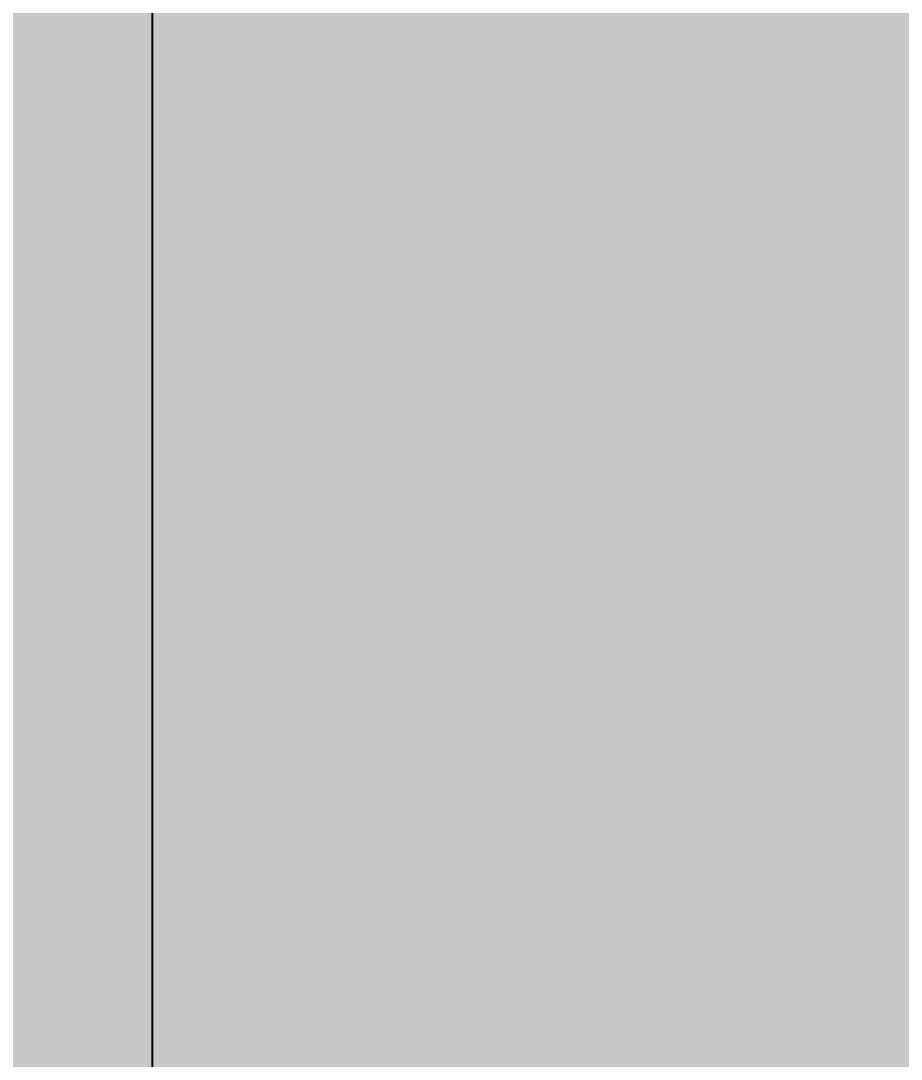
# Model space of a CAD drawing. Extents: x -23 to 289, y -67 to 135.
# Drawn here: x 150.929 to 151.403, y 106.007 to 106.567 of the extents above; entities that cross this region are included whole.
import ezdxf
from ezdxf.enums import TextEntityAlignment as Align

# ---------------------------------------------------------------- set-up
doc = ezdxf.new("R2010")
doc.units = 0
doc.header["$MEASUREMENT"] = 0
for name, color, linetype in [('ASSEMBLY_PART_NUMBERS_BTM', 191, 'CONTINUOUS'), ('DRILL_DRAWING', 21, 'CONTINUOUS'), ('GENERATED_SILKSCREEN_BTM', 255, 'CONTINUOUS'), ('PLANE_DATA_LAYER_BOTTOM', 230, 'CONTINUOUS'), ('PLANE_SHAPES_LAYER_BOTTOM', 230, 'CONTINUOUS'), ('PLANE_SHAPES_LAYER_TOP', 150, 'CONTINUOUS'), ('SILKSCREEN_REF_DES_BTM', 211, 'CONTINUOUS'), ('TRACES_LAYER_TOP', 150, 'CONTINUOUS')]:
    doc.layers.add(name, color=color, linetype=linetype)
doc.styles.add('VERIBEST_GERBER_0', font='txt')

msp = doc.modelspace()

# ---------------------------------------------------------------- hatches: boundary and pattern name
at = {"layer": 'PLANE_DATA_LAYER_BOTTOM'}
msp.add_hatch(color=256, dxfattribs=at).paths.add_polyline_path([(152.75, 113.6738, 0.414214), (152.6738, 113.75), (146.3262, 113.75, 0.414214), (146.25, 113.6738), (146.25, 112.0762, 0.414214), (146.3262, 112), (146.9238, 112, 0.414214), (147, 112.0762), (147, 112.45, -0.414214), (147.45, 112.9), (148.05, 112.9, -0.414214), (148.5, 112.45), (148.5, 112.0762, 0.414214), (148.5762, 112), (148.6738, 112, 0.414214), (148.75, 112.0762), (148.75, 112.4, -0.414214), (149.2, 112.85), (150.3, 112.85, -0.414214), (150.75, 112.4), (150.75, 112.0762, 0.414214), (150.8262, 112), (150.99999, 112, -0.414214), (151, 111.99999), (151, 104.8262, 0.414214), (151.0762, 104.75), (152.6738, 104.75, 0.414214), (152.75, 104.8262)], flags=0)

# ---------------------------------------------------------------- linework, layer by layer
at = {"layer": 'GENERATED_SILKSCREEN_BTM', "const_width": 0.15}
for points in [[(151.026, 106.1724), (151.0236, 106.174), (151.0228, 106.178), (151.0212, 106.182), (151.0204, 106.186), (151.0204, 106.3508), (151.0212, 106.3548), (151.0228, 106.3572), (151.0228, 106.3596), (151.0236, 106.3604), (151.0252, 106.3612), (151.026, 106.3628), (151.162, 106.4732), (151.166, 106.4748), (151.1692, 106.4756), (151.1724, 106.4764), (151.5756, 106.4764)], [(151.5596, 106.4436), (151.1772, 106.4436), (151.0524, 106.3428), (151.0524, 106.194), (151.1772, 106.0924), (151.5596, 106.0924), (151.5596, 106.4436)], [(151.5596, 106.0604), (151.1836, 106.0604), (151.0524, 105.6876), (151.0492, 105.682), (151.0436, 105.6788), (151.038, 105.678), (151.0324, 105.6796), (151.0276, 105.682), (151.0236, 105.686), (151.022, 105.6916), (151.0228, 105.698), (151.154, 106.0708), (151.026, 106.1724)]]:
    msp.add_lwpolyline(points, dxfattribs=at)
at = {"layer": 'PLANE_DATA_LAYER_BOTTOM'}
msp.add_lwpolyline([(150.3, 112.85, -0.414214), (150.75, 112.4), (150.75, 112.0762, 0.414214), (150.8262, 112), (150.99999, 112, -0.414214), (151, 111.99999), (151, 104.8262, 0.414214), (151.0762, 104.75), (152.6738, 104.75, 0.414214), (152.75, 104.8262), (152.75, 113.6738, 0.414214)], format="xyb", dxfattribs=at)
at = {"layer": 'PLANE_SHAPES_LAYER_BOTTOM'}
msp.add_solid([(151, 104.75), (152.75, 104.75), (151, 113.75), (152.75, 113.75)], dxfattribs=at)
at = {"layer": 'PLANE_SHAPES_LAYER_TOP'}
msp.add_solid([(130.5, 77.5), (153.5, 77.5), (130.5, 111.5), (153.5, 111.5)], dxfattribs=at)
at = {"layer": 'TRACES_LAYER_TOP', "const_width": 0.25}
for points in [[(177.6, 101.1), (177.6, 103.04354), (176.61854, 104.025), (174.43306, 104.025), (172.88306, 102.475), (170.24388, 102.475), (169.59388, 103.125), (159.24875, 103.125), (155.24875, 107.125), (151.87543, 107.125), (151.12543, 106.375), (146.74531, 106.375), (146.29531, 106.825), (137.17543, 106.825), (132.65713, 102.3067), (132.65713, 97.60756), (129.375, 94.32543), (129.375, 87.77543), (133.1, 84.05043), (133.1, 83.1)], [(183.1, 100.5), (178.44957, 100.5), (177.02457, 99.075), (171.54112, 99.075), (170.25, 100.36612), (170.25, 101.43388), (168.95888, 102.725), (159.08306, 102.725), (155.08306, 106.725), (152.04112, 106.725), (151.29112, 105.975), (146.57963, 105.975), (146.12963, 106.425), (137.34112, 106.425), (133.05713, 102.14101), (133.05713, 97.44101), (129.775, 94.15888), (129.775, 87.94112), (130.94112, 86.775), (130.95, 86.775), (134, 83.725), (134, 83.1)]]:
    msp.add_lwpolyline(points, dxfattribs=at)

# ---------------------------------------------------------------- texts
at = {"layer": 'ASSEMBLY_PART_NUMBERS_BTM', "style": 'VERIBEST_GERBER_0', "text_generation_flag": 2}
for s, p in [('KDZTR12B', (151.04, 117.75)), ('CL10B104KB8SFNC', (150.29, 111.25))]:
    msp.add_text(s, height=2.032, rotation=90, dxfattribs=at).set_placement(p, align=Align.TOP_LEFT)
at = {"layer": 'DRILL_DRAWING', "style": 'VERIBEST_GERBER_0'}
for p in [(150.1, 107.4), (150.2, 105.1)]:
    msp.add_text('A', height=2, dxfattribs=at).set_placement(p, align=Align.MIDDLE_CENTER)
at = {"layer": 'SILKSCREEN_REF_DES_BTM', "style": 'VERIBEST_GERBER_0', "text_generation_flag": 2}
msp.add_text('R54', height=0.8, dxfattribs=at).set_placement((151.7, 106.49), align=Align.TOP_LEFT)

doc.saveas('drawing.dxf')
